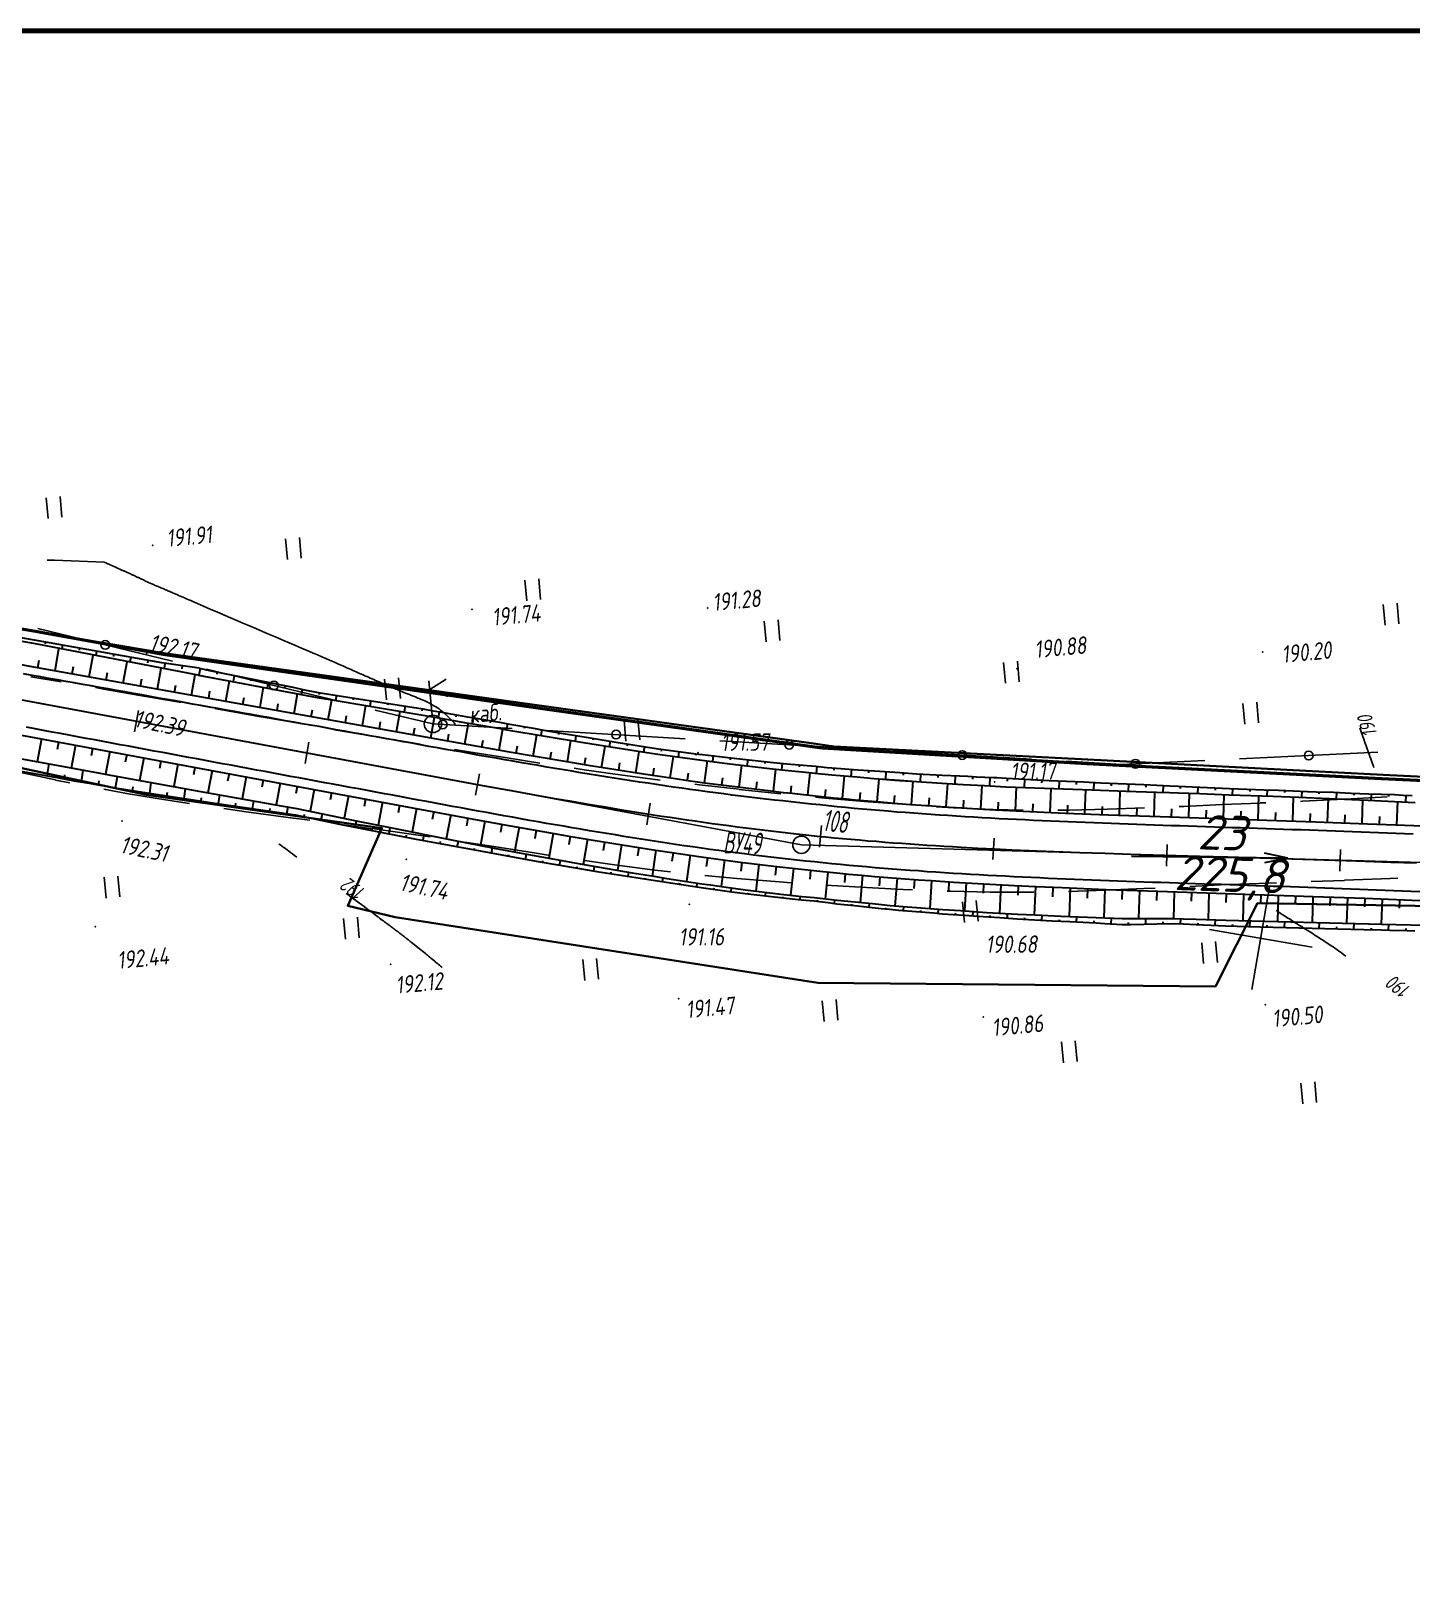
# Paper-space layout 'Лист3' of a CAD drawing. Header units: millimetres. Extents: x -693 to 409, y -3 to 286.
# Drawn here: x -72.3 to 86.9, y 108.6 to 286.4 of the extents above; entities that cross this region are included whole.
import ezdxf

# ---------------------------------------------------------------- set-up
doc = ezdxf.new("R2010")
doc.units = ezdxf.units.MM
doc.linetypes.add('CONTI', pattern=[0])
for name, color, linetype, lineweight in [('10', 1, 'Continuous', 35), ('КОПИЯ_ОСЬ_13_ОТКОСЫ', 7, 'Continuous', 30), ('КОПИЯ_ОСЬ_ГРАНИЦЫ_ПОЛОС', 7, 'Continuous', 30), ('ОСЬ_ВЕРХ_ПОКРЫТИЯ_ГРАНИЦЫ_ПОЛОС', 7, 'Continuous', 30), ('ОСЬ_ВЕРХ_ПОКРЫТИЯ_ОСЬ', 1, 'Continuous', 30), ('Уклоны ПЧ', 5, 'Continuous', 30)]:
    doc.layers.add(name, color=color, linetype=linetype, lineweight=lineweight)
for name, color, linetype in [('_Оформление', 7, 'Continuous'), ('_Ростелеком', 6, 'Continuous'), ('GOR_BDEFAULT', 212, 'CONTI'), ('NAD_MDEFAULT', 7, 'CONTI'), ('PI_OTDEFAULT', 172, 'CONTI'), ('PI_TTDEFAULT', 5, 'CONTI'), ('PLN_O', 7, 'CONTI'), ('SETKR', 2, 'CONTI'), ('SIT_LDEFAULT', 7, 'CONTI'), ('USLZNDEFAULT', 7, 'CONTI'), ('ZAPSKDEFAULT', 7, 'CONTI'), ('КОПИЯ_ОСЬ_ТАНГЕНСЫ', 1, 'Continuous'), ('ОСЬ_ВЕРХ_ПОКРЫТИЯ_ОТКОСЫ', 7, 'Continuous'), ('ОСЬ_ВЕРХ_ПОКРЫТИЯ_ПИКЕТЫ', 1, 'Continuous')]:
    doc.layers.add(name, color=color, linetype=linetype)
doc.styles.add('eskd', font='isocpeur.ttf', dxfattribs={"width": 1.2, "height": 2})
doc.styles.add('SHRFT', font='isocpeui.ttf')
doc.styles.get("Standard").update_dxf_attribs({"font": 'isocpeui.ttf'})
doc.styles.add('ГОСТ', font='isocpeur.ttf', dxfattribs={"height": 4})
doc.linetypes.add('Связь', pattern='A,12.5,[130,ltypeshp.shx,S=1,R=-30,X=0,Y=0.9],1,[130,ltypeshp.shx,S=1,R=-30,X=0,Y=0.9],1,[130,ltypeshp.shx,S=1,R=-30,X=0,Y=0.9],4.5', length=19)

# ---------------------------------------------------------------- blocks, each defined once
blk = doc.blocks.new('BL_333')
at = {"color": 0}
for p, q in [((0, -6), (0, 6)), ((-6, 0), (6, 0))]:
    blk.add_line(p, q, dxfattribs=at)
blk = doc.blocks.new('BL_2011')
at = {"color": 0}
for p, q in [((0, 0), (0, 2.4)), ((1.6, 0), (1.6, 2.4))]:
    blk.add_line(p, q, dxfattribs=at)
blk = doc.blocks.new('BL_4017')
at = {"color": 0}
for p, q in [((0, 1), (0, 5)), ((2, 5), (0, 4)), ((0, 4), (2, 3))]:
    blk.add_line(p, q, dxfattribs=at)
blk.add_circle((0, 0), 1, dxfattribs=at)
blk = doc.blocks.new('Стрелка')
at = {"layer": 'Уклоны ПЧ', "ltscale": 2}
for points in [[(-0.02, -0.05), (-0.02, 17.97)], [(-0.02, -0.05), (-0.58, 2.62)], [(-0.02, -0.05), (0.53, 2.62)]]:
    blk.add_lwpolyline(points, dxfattribs=at)

psp = doc.layouts.new('Лист3')

# ---------------------------------------------------------------- linework, layer by layer
at = {"layer": '10'}
for points in [[(126.86, 198.54), (83.64, 200.68), (49.59, 202.42), (49.59, 202.42), (20.33, 203.93), (17.68, 204.3), (-12.53, 208.51), (-12.53, 208.51), (-42.26, 212.64), (-56.93, 214.68), (-71.69, 217.2), (-101.06, 222.19), (-130.44, 227.19), (-160.16, 232.22), (-174.74, 234.68)], [(149.14, 180.8), (125.99, 184.91), (69.15, 185.87), (64.3, 176.26), (18.47, 176.69), (-30.26, 184.27), (-35.74, 185.58), (-31.8, 194.53), (-58.93, 198.35), (-119.35, 211.27), (-201.84, 226.09), (-280.84, 216.56), (-283.78, 216.75), (-328.89, 210.76), (-490.21, 167.63), (-494.9, 166.01), (-633.15, 118.2), (-643.51, 112.42)], [(-201.84, 226.09), (-119.35, 211.27), (-58.93, 198.35), (-31.8, 194.53), (-35.74, 185.58), (-30.26, 184.27), (18.47, 176.69), (64.3, 176.26), (69.15, 185.87), (125.99, 184.91), (149.14, 180.8), (153.33, 179.61), (212.38, 159.1), (249.88, 143.09), (249.88, 143.09), (249.88, 143.09), (249.88, 143.09), (292.36, 122.16), (291.97, 119.34), (310.11, 111.49), (377.34, 207.88)]]:
    psp.add_lwpolyline(points, dxfattribs=at)
at = {"layer": '_Оформление', "lineweight": 70, "ltscale": 200}
psp.add_lwpolyline([(409.41, 286.44), (-693.39, 286.44), (-693.39, 0.56), (409.41, 0.56)], close=True, dxfattribs=at)
at = {"layer": '_Ростелеком', "color": 5, "linetype": 'Связь', "const_width": 0.35}
psp.add_lwpolyline([(222.69, 172.98), (199.12, 183.47), (180.84, 190.36), (153.61, 195.01), (126.84, 198.2), (83.54, 200.22), (49.54, 201.95), (18.85, 203.77), (-12.54, 208.19), (-56.99, 214.55), (-71.69, 217.2), (-101.06, 222.19), (-130.44, 227.19), (-160.16, 232.22), (-174.73, 234.76)], dxfattribs=at)
at = {"layer": 'GOR_BDEFAULT', "color": 212, "flags": 128}
for points, elevation in [([(-69.54, 225.41), (-69.96, 225.42), (-70.39, 225.42)], 192), ([(-23.31, 206.47), (-23.39, 206.56), (-23.48, 206.66), (-23.59, 206.77), (-23.69, 206.89), (-23.81, 207.01), (-23.94, 207.14), (-24.07, 207.28), (-24.22, 207.42), (-24.36, 207.56), (-24.52, 207.7), (-24.68, 207.84), (-24.85, 207.98), (-25.03, 208.12), (-25.21, 208.26), (-25.4, 208.39), (-25.59, 208.51), (-25.79, 208.63), (-26, 208.75), (-26.2, 208.86), (-26.4, 208.97), (-26.62, 209.07), (-26.84, 209.18), (-27.05, 209.26), (-27.28, 209.36), (-27.5, 209.46), (-27.72, 209.55), (-27.94, 209.64), (-28.17, 209.73), (-28.39, 209.82), (-28.62, 209.91), (-28.85, 210), (-29.06, 210.09), (-29.28, 210.17), (-29.51, 210.26), (-29.73, 210.36), (-29.94, 210.45), (-30.16, 210.54), (-30.38, 210.63), (-30.6, 210.73), (-30.82, 210.81), (-31.03, 210.91), (-31.25, 211), (-31.47, 211.09), (-31.68, 211.18), (-31.89, 211.27), (-32.1, 211.37), (-32.31, 211.46), (-32.52, 211.55), (-32.73, 211.64), (-32.93, 211.73), (-33.14, 211.82), (-33.35, 211.91), (-33.55, 212), (-33.75, 212.09), (-33.96, 212.18), (-34.16, 212.27), (-34.36, 212.36), (-34.55, 212.44), (-34.75, 212.54), (-34.95, 212.62), (-35.15, 212.7), (-35.34, 212.8), (-35.55, 212.89), (-35.76, 212.98), (-35.99, 213.08), (-36.23, 213.19), (-36.5, 213.3), (-36.79, 213.43), (-37.1, 213.57), (-37.45, 213.72), (-37.84, 213.89), (-38.25, 214.07), (-38.71, 214.27), (-39.22, 214.49), (-39.78, 214.73), (-40.4, 214.99), (-41.05, 215.27), (-41.75, 215.56), (-42.47, 215.88), (-43.22, 216.2), (-43.99, 216.53), (-44.76, 216.85), (-45.55, 217.19), (-46.32, 217.52), (-47.08, 217.85), (-47.83, 218.16), (-48.54, 218.47), (-49.24, 218.76), (-49.88, 219.04), (-50.47, 219.3), (-51.02, 219.53), (-51.51, 219.74), (-51.96, 219.93), (-52.36, 220.11), (-52.72, 220.26), (-53.05, 220.4), (-53.33, 220.53), (-53.6, 220.64), (-53.84, 220.75), (-54.04, 220.83), (-54.23, 220.92), (-54.41, 221), (-54.57, 221.07), (-54.72, 221.13), (-54.87, 221.2), (-55.01, 221.27), (-55.16, 221.32), (-55.3, 221.38), (-55.44, 221.45), (-55.57, 221.5), (-55.7, 221.57), (-55.85, 221.62), (-55.97, 221.68), (-56.1, 221.74), (-56.23, 221.79), (-56.36, 221.84), (-56.48, 221.89), (-56.6, 221.94), (-56.72, 221.99), (-56.84, 222.05), (-56.95, 222.1), (-57.07, 222.15), (-57.18, 222.2), (-57.29, 222.24), (-57.41, 222.29), (-57.51, 222.32), (-57.61, 222.37), (-57.72, 222.42), (-57.82, 222.46), (-57.93, 222.51), (-58.03, 222.54), (-58.12, 222.59), (-58.23, 222.63), (-58.32, 222.68), (-58.42, 222.71), (-58.51, 222.76), (-58.61, 222.8), (-58.69, 222.84), (-58.79, 222.88), (-58.87, 222.92), (-58.96, 222.97), (-59.05, 223), (-59.13, 223.05), (-59.22, 223.09), (-59.3, 223.13), (-59.38, 223.17), (-59.46, 223.21), (-59.54, 223.25), (-59.62, 223.28), (-59.7, 223.32), (-59.78, 223.36), (-59.85, 223.4), (-59.93, 223.43), (-60, 223.47), (-60.08, 223.51), (-60.15, 223.54), (-60.23, 223.57), (-60.3, 223.61), (-60.37, 223.64), (-60.45, 223.67), (-60.51, 223.7), (-60.59, 223.73), (-60.65, 223.77), (-60.72, 223.8), (-60.78, 223.83), (-60.86, 223.86), (-60.93, 223.88), (-60.99, 223.92), (-61.05, 223.95), (-61.11, 223.98), (-61.18, 224.01), (-61.25, 224.03), (-61.3, 224.06), (-61.37, 224.09), (-61.42, 224.11), (-61.48, 224.14), (-61.55, 224.17), (-61.6, 224.19), (-61.66, 224.22), (-61.72, 224.24), (-62.52, 224.6), (-63.22, 224.9), (-63.83, 225.18), (-69.54, 225.41)], 192), ([(80.97, 206.1), (81.12, 205.63), (81.27, 205.2), (81.41, 204.78), (81.55, 204.39), (81.68, 204.01), (81.8, 203.67), (81.92, 203.34), (82.02, 203.04), (82.12, 202.77), (82.22, 202.51), (82.31, 202.27), (82.39, 202.05), (82.47, 201.86), (82.54, 201.68), (82.59, 201.52)], 190), ([(-41.59, 191.17), (-41.86, 191.38), (-42.11, 191.56), (-42.34, 191.73), (-42.54, 191.88), (-42.72, 192.02), (-42.88, 192.14), (-43.03, 192.24), (-43.16, 192.34), (-43.26, 192.42), (-43.36, 192.48), (-43.44, 192.55), (-43.52, 192.6), (-43.58, 192.65), (-43.63, 192.69), (-43.68, 192.72)], 192), ([(-24.83, 178.44), (-24.93, 178.53), (-25.04, 178.62), (-25.16, 178.72), (-25.29, 178.82), (-25.42, 178.94), (-25.56, 179.05), (-25.7, 179.17), (-25.85, 179.29), (-26, 179.41), (-26.14, 179.53), (-26.28, 179.64), (-26.41, 179.76), (-26.55, 179.87), (-26.66, 179.97), (-26.78, 180.06), (-27.66, 180.77), (-28.28, 181.27), (-28.32, 181.3), (-28.37, 181.34), (-28.42, 181.38), (-28.47, 181.42), (-28.53, 181.46), (-28.57, 181.5), (-28.62, 181.54), (-28.69, 181.59), (-28.74, 181.63), (-28.79, 181.68), (-28.86, 181.72), (-28.92, 181.77), (-28.98, 181.82), (-29.05, 181.86), (-29.11, 181.92), (-29.17, 181.97), (-29.24, 182.02), (-29.3, 182.07), (-29.37, 182.13), (-29.46, 182.19), (-29.53, 182.25), (-29.61, 182.31), (-29.68, 182.37), (-29.76, 182.43), (-29.85, 182.49), (-29.93, 182.55), (-30.02, 182.63), (-30.12, 182.7), (-30.21, 182.77), (-30.31, 182.84), (-30.41, 182.92), (-30.5, 183), (-30.61, 183.08), (-30.73, 183.16), (-30.84, 183.24), (-30.95, 183.33), (-31.08, 183.42), (-31.21, 183.51), (-31.34, 183.61), (-31.48, 183.71), (-31.62, 183.82), (-31.77, 183.93), (-31.92, 184.04), (-32.08, 184.16), (-32.24, 184.28), (-32.41, 184.41), (-32.59, 184.54), (-32.78, 184.68), (-32.97, 184.82), (-33.18, 184.97), (-33.4, 185.13), (-33.62, 185.3), (-33.85, 185.47), (-34.11, 185.66), (-34.38, 185.86), (-34.65, 186.07), (-34.94, 186.28), (-35.26, 186.5), (-35.58, 186.75), (-35.92, 187)], 192), ([(79.35, 179.76), (79.06, 179.97), (78.79, 180.17), (78.53, 180.35), (78.3, 180.53), (78.08, 180.67), (77.87, 180.82), (77.67, 180.96), (77.49, 181.08), (77.31, 181.2), (77.14, 181.31), (76.97, 181.42), (76.81, 181.53), (76.65, 181.63), (76.49, 181.74), (76.32, 181.84), (76.15, 181.95), (75.98, 182.05), (75.8, 182.16), (75.63, 182.28), (75.45, 182.4), (75.26, 182.51), (75.08, 182.63), (74.89, 182.75), (74.7, 182.87), (74.51, 182.98), (74.32, 183.11), (74.14, 183.22), (73.94, 183.34), (73.75, 183.47), (73.57, 183.58), (73.39, 183.7), (73.19, 183.82), (73.01, 183.94), (72.84, 184.05), (72.66, 184.16), (72.49, 184.27), (72.33, 184.37), (72.17, 184.47), (72.02, 184.57), (71.88, 184.66), (71.74, 184.75), (71.61, 184.83), (71.5, 184.9), (71.39, 184.97), (71.3, 185.04)], 190)]:
    psp.add_lwpolyline(points, dxfattribs=dict(at, elevation=elevation))
at = {"layer": 'PI_TTDEFAULT', "color": 5}
for p in [(-58.22, 227.12, 191.91), (-21.41, 219.76, 191.74), (5.75, 219.91, 191.28), (-58.92, 214.67, 192.17), (69.75, 214.83, 190.2), (41.44, 212.91, 190.88), (4.66, 203.22, 191.57), (4.66, 203.2, 191.57), (38.85, 199.84, 191.17), (-61.77, 195.36, 192.31), (-28.96, 190.92, 191.74), (3.67, 185.73, 191.16), (-64.83, 183.17, 192.44), (38.41, 184.28, 190.68), (-30.8, 178.82, 192.12), (2.44, 174.86, 191.47), (37.53, 172.73, 190.86), (70.05, 174.17, 190.5)]:
    psp.add_point(p, dxfattribs=at)
at = {"layer": 'PLN_O'}
for p, q in [((-55.92, 213.77), (-71.47, 217.52)), ((-36.47, 209.09), (-52.02, 212.84)), ((-25.91, 206.54), (-32.58, 208.14)), ((-16.79, 206), (-25.91, 206.53)), ((3.18, 204.83), (-12.79, 205.77)), ((23.14, 203.66), (7.17, 204.6)), ((43.11, 202.48), (27.14, 203.42)), ((83.05, 203.26), (67.07, 202.51)), ((53.5, 201.87), (47.1, 202.25)), ((63.07, 202.32), (53.5, 201.87))]:
    psp.add_line(p, q, dxfattribs=at)
for centre in [(-63.69, 215.64), (-44.24, 210.96), (-24.77, 206.47), (-4.8, 205.3), (15.16, 204.13), (35.12, 202.95), (75.06, 202.89), (55.08, 201.95)]:
    psp.add_circle(centre, 0.5, dxfattribs=at)
at = {"layer": 'SIT_LDEFAULT', "color": 7}
for p, q in [((-68.78, 211.37), (-72.26, 211.96)), ((-63.84, 210.55), (-64.83, 210.72)), ((-59.7, 209.83), (-63.84, 210.55)), ((-55.38, 209.07), (-59.7, 209.83)), ((-54.98, 209), (-55.38, 209.07)), ((-50.68, 208.24), (-51.04, 208.3)), ((-45.74, 207.36), (-50.68, 208.24)), ((-41.19, 206.57), (-45.73, 207.37)), ((-35.66, 205.6), (-37.26, 205.87)), ((-30.78, 204.77), (-35.66, 205.6)), ((-27.39, 204.22), (-30.78, 204.77)), ((-21.77, 203.31), (-23.44, 203.58)), ((-17.34, 202.61), (-21.77, 203.31)), ((-73.62, 200.96), (-69.41, 200.08)), ((-13.57, 202.02), (-17.34, 202.61)), ((-8.49, 201.25), (-9.61, 201.42)), ((-4.07, 200.62), (-8.49, 201.25)), ((-69.41, 200.07), (-67.77, 199.74)), ((0.3, 200.05), (-4.07, 200.62)), ((4.81, 199.51), (4.27, 199.58)), ((9.41, 199), (4.81, 199.5)), ((-63.84, 199), (-61.03, 198.49)), ((-61.03, 198.48), (-56.74, 197.77)), ((-56.74, 197.77), (-53.97, 197.35)), ((14.21, 198.49), (9.41, 198.99)), ((19.27, 197.99), (18.2, 198.09)), ((24.3, 197.55), (19.27, 197.99)), ((28.15, 197.27), (24.31, 197.56)), ((69.46, 197.41), (65.07, 197.23)), ((70.12, 197.45), (69.46, 197.42)), ((74.35, 197.62), (74.11, 197.61)), ((79.96, 197.91), (74.35, 197.62)), ((84.1, 198.12), (79.96, 197.9)), ((-50.01, 196.77), (-47.46, 196.41)), ((-47.46, 196.41), (-42.62, 195.76)), ((-42.62, 195.76), (-40.11, 195.43)), ((34.11, 196.86), (32.15, 196.98)), ((38.67, 196.66), (34.11, 196.86)), ((42.14, 196.6), (38.67, 196.66)), ((47.46, 196.59), (46.14, 196.59)), ((51.86, 196.69), (47.46, 196.59)), ((56.14, 196.85), (51.86, 196.7)), ((60.66, 197.03), (60.13, 197.01)), ((65.07, 197.23), (60.66, 197.03)), ((-36.14, 194.89), (-32.9, 194.45)), ((-32.9, 194.46), (-28.17, 193.8)), ((-28.17, 193.79), (-26.23, 193.51)), ((-22.28, 192.92), (-18.88, 192.4)), ((-18.88, 192.4), (-14.25, 191.67)), ((-14.25, 191.66), (-12.4, 191.38)), ((-8.45, 190.79), (-4.97, 190.29)), ((-4.97, 190.29), (-0.32, 189.68)), ((-0.32, 189.68), (1.47, 189.48)), ((5.45, 189.05), (9.12, 188.71)), ((9.12, 188.72), (14.04, 188.32)), ((75.35, 188.36), (79.18, 188.5)), ((79.19, 188.51), (84.46, 188.72)), ((84.46, 188.72), (85.35, 188.76)), ((14.04, 188.32), (15.41, 188.22)), ((19.4, 187.94), (24.06, 187.66)), ((24.06, 187.66), (29, 187.41)), ((29.01, 187.43), (29.39, 187.41)), ((33.39, 187.26), (33.79, 187.24)), ((33.79, 187.24), (38.35, 187.14)), ((38.35, 187.14), (42.78, 187.13)), ((42.78, 187.13), (43.38, 187.14)), ((47.38, 187.22), (51.62, 187.37)), ((51.62, 187.36), (56.05, 187.56)), ((56.05, 187.55), (57.37, 187.61)), ((61.37, 187.81), (64.91, 187.97)), ((64.91, 187.97), (69.33, 188.15)), ((69.33, 188.14), (71.36, 188.21))]:
    psp.add_line(p, q, dxfattribs=at)
at = {"layer": 'КОПИЯ_ОСЬ_13_ОТКОСЫ'}
for p, q in [((-70.6, 215.98), (-70.63, 215.78)), ((-68.63, 215.63), (-68.71, 215.2)), ((-66.66, 215.28), (-66.7, 215.05)), ((-64.69, 214.92), (-64.78, 214.44)), ((-62.72, 214.57), (-62.77, 214.31)), ((-60.75, 214.21), (-60.85, 213.68)), ((-58.78, 213.86), (-58.84, 213.58)), ((-56.81, 213.52), (-56.9, 212.92)), ((-54.83, 213.23), (-54.88, 212.89))]:
    psp.add_line(p, q, dxfattribs=at)
for points in [[(-52.86, 212.95), (-57.15, 213.57), (-71.86, 216.21), (-101.23, 221.21), (-130.6, 226.2), (-160.33, 231.23), (-174.87, 233.77), (-188.98, 235.2), (-209.51, 237.4), (-216.58, 238)], [(-52.98, 212.17), (-52.98, 212.17), (-71.93, 215.82), (-101.29, 220.81), (-130.67, 225.8), (-160.4, 230.84), (-174.92, 233.37), (-189.02, 234.81), (-209.55, 237), (-216.58, 237.4)], [(-128.49, 223.61), (-71.95, 213.12), (-20.77, 203.97), (-17.33, 203.37), (-13.9, 202.77), (-10.95, 202.27), (-8.01, 201.78), (-5.07, 201.31), (-1.64, 200.78), (1.79, 200.27), (3.75, 199.99), (5.71, 199.72), (8.89, 199.31), (12.08, 198.92), (13.06, 198.81), (14.52, 198.64), (15.5, 198.54), (16.48, 198.44), (19.23, 198.14), (20.3, 198.03), (21.78, 197.89), (22.76, 197.8), (24.23, 197.66), (25.71, 197.54), (27.68, 197.38), (29.15, 197.26), (31.62, 197.08), (33.6, 196.95), (35.08, 196.86), (37.55, 196.71), (38.94, 196.64), (42.96, 196.44), (46.98, 196.26), (51.95, 196.06), (57.93, 195.85), (75.83, 195.25), (81.84, 195.03), (88.25, 194.77)], [(-69.48, 212.68), (-69.03, 215.19)], [(-120.11, 213.93), (-22.28, 195.76), (-17.84, 194.95), (-13.89, 194.24), (-10.42, 193.64), (-7.44, 193.14), (-0.98, 192.09), (5.01, 191.21), (9.52, 190.6), (14.04, 190.06), (15.55, 189.89), (18.37, 189.59), (19.48, 189.47), (20.99, 189.33), (22, 189.23), (23.51, 189.09), (25.02, 188.96), (26.53, 188.84), (28.05, 188.72), (30.06, 188.57), (31.57, 188.47), (34.09, 188.3), (37.61, 188.1), (41.13, 187.91), (43.64, 187.79), (46.65, 187.66), (51.67, 187.46), (57.68, 187.25), (75.57, 186.65), (81.55, 186.43), (87.92, 186.18)], [(-71.45, 213.03), (-71.3, 213.88)], [(-65.54, 211.97), (-65.1, 214.45)], [(-61.61, 211.27), (-61.17, 213.7)], [(-67.51, 212.32), (-67.36, 213.16)], [(-63.57, 211.62), (-63.43, 212.45)], [(-59.64, 210.92), (-59.49, 211.73)], [(-57.67, 210.57), (-57.24, 212.96)], [(-53.73, 209.86), (-53.31, 212.23)], [(-52.98, 212.17), (-49.07, 211.44), (-39.25, 209.59), (-37.08, 209.23), (-31.16, 208.24), (-25.24, 207.22), (-22.29, 206.71), (-21.31, 206.54), (-18.36, 206.04), (-17.38, 205.87), (-12.97, 205.12), (-8.57, 204.39), (-4.67, 203.76), (-1.74, 203.31), (0.02, 203.04), (3.14, 202.61), (5.09, 202.35), (8.01, 201.98), (12.88, 201.41), (14.33, 201.25), (17.44, 200.93), (18.12, 200.86), (20.07, 200.68), (22.01, 200.5), (22.99, 200.42), (24.94, 200.26), (27.87, 200.03), (29.83, 199.9), (32.78, 199.71), (35.23, 199.56), (37.69, 199.43), (40.16, 199.3), (44.61, 199.12), (50.06, 198.92), (54.03, 198.78), (57.52, 198.67), (59.01, 198.62), (60.01, 198.59), (62.51, 198.51), (65.91, 198.37), (70.91, 198.22), (71.91, 198.18), (73.91, 198.1), (80.93, 197.8), (81.93, 197.75), (84.94, 197.61), (87.35, 197.49)], [(-52.96, 212.16), (-49.07, 211.44), (-39.25, 209.59), (-37.08, 209.23), (-31.16, 208.24), (-25.24, 207.22), (-22.29, 206.71), (-21.31, 206.54), (-18.36, 206.04), (-17.38, 205.87), (-12.97, 205.12), (-8.57, 204.39), (-4.67, 203.76), (-1.74, 203.31), (0.02, 203.04), (3.14, 202.61), (5.09, 202.35), (8.01, 201.98), (12.88, 201.41), (14.33, 201.25), (17.44, 200.93), (18.12, 200.86), (20.07, 200.68), (22.01, 200.5), (22.99, 200.42), (24.94, 200.26), (27.87, 200.04), (29.83, 199.9), (32.78, 199.71), (35.23, 199.56), (37.69, 199.43), (40.16, 199.3), (44.61, 199.12), (50.06, 198.92), (54.03, 198.78), (57.52, 198.67), (59.01, 198.62), (60.01, 198.59), (62.51, 198.51), (65.91, 198.37), (70.91, 198.22), (71.91, 198.18), (73.91, 198.1), (80.92, 197.8), (81.93, 197.75), (84.94, 197.61), (87.35, 197.49)], [(-52.73, 212.93), (-52.89, 212.15)], [(-52.86, 212.95), (-52.67, 212.91), (-51.69, 212.71), (-41.88, 210.73), (-40.9, 210.52), (-39.14, 210.17), (-36.96, 209.83), (-34.99, 209.51), (-32.02, 209.05), (-31.04, 208.89), (-30.05, 208.73), (-27.08, 208.26), (-26.1, 208.1), (-25.11, 207.93), (-22.16, 207.41), (-21.18, 207.23), (-18.24, 206.72), (-17.26, 206.54), (-14.32, 206.04), (-13.35, 205.87), (-10.9, 205.45), (-8.46, 205.04), (-4.56, 204.4), (-0.67, 203.78), (0.11, 203.66), (3.23, 203.25), (4.69, 203.06), (5.18, 203), (7.13, 202.77), (8.1, 202.66), (12.96, 202.14), (14.91, 201.95), (18.2, 201.65), (19.56, 201.53), (21.12, 201.41), (22.09, 201.33), (23.06, 201.25), (25.01, 201.11), (27.94, 200.92), (29.9, 200.8), (32.83, 200.64), (34.8, 200.54), (35.78, 200.5), (36.76, 200.45), (37.74, 200.4), (38.73, 200.36), (39.12, 200.34), (40.21, 200.28), (45.14, 200.02), (46.13, 199.98), (49.1, 199.84), (51.08, 199.75), (54.06, 199.62), (55.05, 199.58), (56.05, 199.54), (59.04, 199.4), (60.03, 199.36), (62.53, 199.25), (64.23, 199.16), (65.93, 199.08), (68.93, 198.98), (69.93, 198.94), (71.6, 198.9), (73.26, 198.83), (74.93, 198.75), (75.93, 198.71), (77.94, 198.65), (79.95, 198.56), (80.95, 198.52), (81.95, 198.48), (84.97, 198.38), (85.97, 198.34), (86.98, 198.3)], [(-50.77, 212.53), (-50.82, 212.27)], [(-48.81, 212.13), (-48.96, 211.42)], [(-46.85, 211.73), (-46.9, 211.5)], [(-55.7, 210.21), (-55.56, 211.01)], [(-51.76, 209.51), (-51.62, 210.3)], [(-49.79, 209.16), (-49.37, 211.5)], [(-45.85, 208.45), (-45.44, 210.76)], [(-44.89, 211.34), (-45.02, 210.68)], [(-42.93, 210.94), (-42.98, 210.72)], [(-41.92, 207.75), (-41.51, 210.02)], [(-40.97, 210.54), (-41.1, 209.94)], [(-39.01, 210.15), (-39.04, 209.94)], [(-37.03, 209.84), (-37.13, 209.24)], [(-47.82, 208.81), (-47.68, 209.59)], [(-43.89, 208.1), (-43.75, 208.87)], [(-39.95, 207.4), (-39.81, 208.15)], [(-37.98, 207.05), (-37.57, 209.31)], [(-35.06, 209.53), (-35.09, 209.32)], [(-34.04, 206.34), (-33.63, 208.65)], [(-33.08, 209.22), (-33.18, 208.58)], [(-31.11, 208.9), (-31.14, 208.69)], [(-29.13, 208.58), (-29.24, 207.91)], [(-27.16, 208.27), (-27.19, 208.05)], [(-36.01, 206.69), (-35.88, 207.45)], [(-32.07, 205.99), (-31.94, 206.76)], [(-30.1, 205.64), (-29.68, 207.99)], [(-26.17, 204.94), (-25.74, 207.31)], [(-25.19, 207.94), (-25.31, 207.23)], [(-23.22, 207.6), (-23.26, 207.36)], [(-22.23, 204.23), (-21.8, 206.63)], [(-21.25, 207.24), (-21.37, 206.55)], [(-19.28, 206.9), (-19.32, 206.67)], [(-17.31, 206.55), (-17.43, 205.88)], [(-71.05, 204.82), (-71.54, 202.17)], [(-28.14, 205.29), (-28, 206.07)], [(-24.2, 204.58), (-24.06, 205.37)], [(-20.26, 203.88), (-20.12, 204.68)], [(-18.29, 203.53), (-17.86, 205.95)], [(-15.34, 206.21), (-15.38, 205.99)], [(-14.35, 202.85), (-13.93, 205.28)], [(-13.37, 205.87), (-13.48, 205.21)], [(-11.39, 205.53), (-11.43, 205.31)], [(-10.41, 202.18), (-10, 204.63)], [(-9.42, 205.2), (-9.53, 204.55)], [(-7.45, 204.87), (-7.48, 204.66)], [(-5.48, 204.55), (-5.58, 203.91)], [(-83.74, 204.41), (-67.02, 201.34), (-64.07, 200.81), (-63.08, 200.62), (-52.26, 198.68), (-43.4, 197.11), (-41.62, 196.8), (-34.57, 195.34), (-30.65, 194.55), (-23.77, 193.19), (-18.84, 192.23), (-14.89, 191.48), (-11.91, 190.93), (-8.93, 190.4), (-6.94, 190.05), (-4.94, 189.71), (-2.94, 189.38), (-0.44, 188.97), (1.07, 188.73), (2.58, 188.5), (5.09, 188.11), (6.1, 187.97), (7.61, 187.76), (10.14, 187.41), (14.2, 186.92), (15.22, 186.8), (16.64, 186.65), (18.07, 186.51), (19.69, 186.33), (20.71, 186.21), (24.77, 185.82), (25.79, 185.71), (26.8, 185.62), (28.32, 185.5), (30.35, 185.34), (31.87, 185.22), (32.89, 185.14), (34.91, 185.01), (35.93, 184.94), (36.94, 184.87), (37.95, 184.81), (41.49, 184.62), (43.5, 184.52), (46.53, 184.38), (50.56, 184.22), (53.57, 184.12), (54.58, 184.1), (59.59, 184.1), (60.59, 184.07), (62.09, 184.03), (65.49, 183.91), (83.44, 183.46), (86.82, 183.36), (93.27, 183.13)], [(-83.74, 204.41), (-67.02, 201.34), (-64.07, 200.81), (-63.08, 200.62), (-52.26, 198.68), (-43.4, 197.11), (-41.62, 196.8), (-34.57, 195.34), (-30.65, 194.55), (-23.77, 193.19), (-18.84, 192.23), (-14.89, 191.48), (-11.91, 190.93), (-8.93, 190.4), (-6.94, 190.05), (-4.94, 189.71), (-2.94, 189.38), (-0.44, 188.97), (1.07, 188.73), (2.58, 188.5), (5.09, 188.11), (6.1, 187.97), (7.61, 187.76), (10.14, 187.41), (14.2, 186.92), (15.22, 186.8), (16.64, 186.65), (18.07, 186.51), (19.69, 186.33), (20.71, 186.21), (24.77, 185.82), (25.79, 185.71), (26.8, 185.62), (28.32, 185.5), (30.35, 185.34), (31.87, 185.22), (32.89, 185.14), (34.91, 185.01), (35.93, 184.94), (36.94, 184.87), (37.95, 184.81), (41.49, 184.62), (43.5, 184.52), (46.53, 184.38), (50.56, 184.22), (53.57, 184.12), (54.58, 184.11), (59.59, 184.1), (60.59, 184.07), (62.09, 184.03), (65.49, 183.91), (83.44, 183.46), (86.82, 183.36), (93.27, 183.13)], [(-69.08, 204.45), (-69.25, 203.57)], [(-67.12, 204.09), (-67.61, 201.45)], [(-65.15, 203.72), (-65.31, 202.84)], [(-63.18, 203.36), (-63.67, 200.73)], [(-61.22, 202.99), (-61.38, 202.12)], [(-16.32, 203.19), (-16.18, 204)], [(-12.38, 202.51), (-12.24, 203.33)], [(-6.46, 201.53), (-6.06, 203.99)], [(-3.5, 204.23), (-3.53, 204.02)], [(-2.51, 200.91), (-2.13, 203.37)], [(-1.53, 203.92), (-1.62, 203.29)], [(0.45, 203.62), (0.42, 203.41)], [(1.45, 200.32), (1.81, 202.79)], [(2.43, 203.35), (2.35, 202.72)], [(4.42, 203.1), (4.39, 202.88)], [(6.4, 202.86), (6.33, 202.19)], [(-81.26, 202.45), (-69.24, 200.34), (-68.26, 200.16), (-67.27, 199.99), (-65.3, 199.66), (-64.31, 199.49), (-63.33, 199.31), (-62.34, 199.14), (-61.55, 199), (-60.37, 198.81), (-51.07, 197.41), (-41.76, 196.04), (-36.67, 194.99), (-33.73, 194.4), (-29.8, 193.63), (-28.82, 193.44), (-27.84, 193.25), (-21.92, 192.16), (-17.96, 191.43), (-14, 190.72), (-11.51, 190.29), (-9.02, 189.86), (-7.02, 189.53), (-5.02, 189.21), (0, 188.43), (4.02, 187.83), (5.03, 187.68), (8.57, 187.19), (10.09, 186.98), (11.1, 186.87), (13.14, 186.63), (14.15, 186.52), (15.17, 186.4), (16.6, 186.26), (18.03, 186.13), (18.64, 186.05), (19.65, 185.93), (20.67, 185.8), (22.7, 185.59), (23.72, 185.48), (24.74, 185.38), (25.75, 185.26), (26.77, 185.17), (27.78, 185.08), (29.81, 184.9), (30.83, 184.82), (31.84, 184.74), (32.86, 184.65), (35.9, 184.44), (36.91, 184.36), (39.44, 184.2), (41.46, 184.07), (45.5, 183.85), (47.52, 183.75), (50.54, 183.6), (51.54, 183.54), (53.55, 183.42), (54.55, 183.42), (57.57, 183.48), (59.57, 183.53), (60.58, 183.49), (62.07, 183.43), (65.47, 183.27), (69.47, 183.13), (81.43, 182.84), (83.42, 182.8), (84.41, 182.77), (86.4, 182.73), (87.29, 182.7)], [(-70.4, 200.54), (-70.15, 201.92)], [(-66.45, 199.86), (-66.23, 201.2)], [(-59.25, 202.63), (-59.73, 200.02)], [(-57.28, 202.26), (-57.44, 201.39)], [(-55.32, 201.9), (-55.8, 199.31)], [(-53.35, 201.53), (-53.51, 200.67)], [(-51.38, 201.16), (-51.86, 198.6)], [(-8.43, 201.85), (-8.3, 202.67)], [(-4.48, 201.22), (-4.35, 202.04)], [(-0.53, 200.61), (-0.41, 201.43)], [(5.41, 199.76), (5.75, 202.27)], [(8.39, 202.63), (8.37, 202.41)], [(9.38, 199.25), (9.69, 201.78)], [(10.38, 202.41), (10.3, 201.71)], [(12.37, 202.2), (12.34, 201.97)], [(13.35, 198.77), (13.63, 201.32)], [(14.36, 202), (14.29, 201.25)], [(16.35, 201.82), (16.33, 201.57)], [(18.34, 201.63), (18.27, 200.85)], [(20.33, 201.47), (20.31, 201.21)], [(22.33, 201.31), (22.26, 200.48)], [(24.32, 201.16), (24.3, 200.89)], [(26.32, 201.03), (26.26, 200.16)], [(-68.43, 200.19), (-68.34, 200.65)], [(-64.48, 199.52), (-64.41, 199.97)], [(-62.51, 199.17), (-62.29, 200.48)], [(-60.54, 198.84), (-60.47, 199.28)], [(-58.56, 198.54), (-58.38, 199.78)], [(-49.42, 200.8), (-49.58, 199.95)], [(-47.45, 200.43), (-47.92, 197.91)], [(-45.49, 200.07), (-45.64, 199.23)], [(-43.52, 199.7), (-43.98, 197.21)], [(-41.55, 199.34), (-41.71, 198.51)], [(3.43, 200.04), (3.55, 200.86)], [(7.39, 199.5), (7.5, 200.33)], [(11.36, 199), (11.46, 199.85)], [(15.34, 198.56), (15.43, 199.41)], [(17.33, 198.35), (17.6, 200.91)], [(21.3, 197.94), (21.56, 200.54)], [(25.29, 197.57), (25.52, 200.21)], [(28.31, 200.9), (28.3, 200.61)], [(29.28, 197.25), (29.47, 199.92)], [(30.31, 200.78), (30.26, 199.87)], [(32.31, 200.67), (32.29, 200.36)], [(33.27, 196.98), (33.44, 199.67)], [(34.3, 200.57), (34.26, 199.62)], [(36.3, 200.47), (36.29, 200.16)], [(37.26, 196.73), (37.42, 199.44)], [(38.3, 200.38), (38.26, 199.4)], [(40.3, 200.27), (40.28, 199.95)], [(41.25, 196.52), (41.39, 199.25)], [(42.29, 200.17), (42.24, 199.22)], [(44.29, 200.07), (44.27, 199.75)], [(46.29, 199.97), (46.24, 199.06)], [(48.29, 199.88), (48.27, 199.57)], [(50.28, 199.79), (50.25, 198.91)], [(52.28, 199.7), (52.27, 199.41)], [(54.28, 199.61), (54.25, 198.77)], [(56.28, 199.53), (56.27, 199.25)], [(58.28, 199.44), (58.24, 198.64)], [(60.27, 199.35), (60.26, 199.09)], [(62.27, 199.26), (62.24, 198.52)], [(64.27, 199.15), (64.26, 198.91)], [(-56.59, 198.24), (-56.52, 198.65)], [(-54.61, 197.94), (-54.44, 199.07)], [(-52.63, 197.65), (-52.58, 198.02)], [(-50.65, 197.35), (-50.5, 198.36)], [(-48.67, 197.06), (-48.62, 197.39)], [(-46.7, 196.76), (-46.56, 197.67)], [(-39.59, 198.97), (-40.05, 196.47)], [(-37.62, 198.61), (-37.77, 197.78)], [(-35.65, 198.24), (-36.13, 195.67)], [(-33.69, 197.88), (-33.85, 197.02)], [(-31.72, 197.51), (-32.21, 194.87)], [(19.31, 198.14), (19.4, 198.99)], [(23.3, 197.75), (23.37, 198.62)], [(27.28, 197.41), (27.35, 198.29)], [(31.27, 197.11), (31.33, 198)], [(35.26, 196.85), (35.31, 197.75)], [(39.25, 196.62), (39.3, 197.53)], [(45.25, 196.33), (45.37, 199.09)], [(49.24, 196.17), (49.35, 198.94)], [(53.24, 196.01), (53.34, 198.8)], [(57.24, 195.87), (57.34, 198.67)], [(61.24, 195.74), (61.33, 198.55)], [(65.23, 195.6), (65.33, 198.39)], [(66.27, 199.07), (66.24, 198.36)], [(68.27, 199), (68.26, 198.76)], [(69.23, 195.47), (69.33, 198.27)], [(70.27, 198.94), (70.25, 198.24)], [(72.26, 198.87), (72.26, 198.64)], [(73.23, 195.34), (73.32, 198.13)], [(74.26, 198.79), (74.23, 198.09)], [(76.26, 198.7), (76.25, 198.47)], [(77.23, 195.2), (77.33, 197.96)], [(78.26, 198.63), (78.23, 197.92)], [(80.26, 198.55), (80.25, 198.31)], [(81.22, 195.05), (81.32, 197.78)], [(82.26, 198.47), (82.23, 197.74)], [(84.26, 198.4), (84.25, 198.16)], [(85.22, 194.89), (85.33, 197.59)], [(86.25, 198.33), (86.23, 197.55)], [(-44.72, 196.47), (-44.67, 196.77)], [(-42.74, 196.18), (-42.62, 196.97)], [(-40.77, 195.84), (-40.72, 196.1)], [(-38.81, 195.43), (-38.65, 196.19)], [(-29.75, 197.15), (-29.92, 196.27)], [(-27.79, 196.78), (-28.29, 194.08)], [(-25.82, 196.42), (-25.99, 195.52)], [(-23.86, 196.05), (-24.37, 193.3)], [(-21.89, 195.69), (-22.06, 194.77)], [(43.25, 196.42), (43.29, 197.33)], [(47.25, 196.24), (47.28, 197.16)], [(51.24, 196.09), (51.28, 197.01)], [(55.24, 195.94), (55.27, 196.87)], [(59.24, 195.8), (59.27, 196.74)], [(63.24, 195.67), (63.27, 196.61)], [(67.23, 195.54), (67.26, 196.47)], [(71.23, 195.4), (71.26, 196.33)], [(75.23, 195.27), (75.26, 196.2)], [(79.23, 195.12), (79.26, 196.04)], [(83.22, 194.98), (83.26, 195.88)], [(-36.85, 195.02), (-36.8, 195.28)], [(-34.89, 194.63), (-34.74, 195.38)], [(-32.93, 194.24), (-32.88, 194.49)], [(-30.97, 193.86), (-30.83, 194.59)], [(-27.04, 193.1), (-26.91, 193.81)], [(-19.92, 195.33), (-20.43, 192.54)], [(-17.95, 194.97), (-18.12, 194.04)], [(-15.98, 194.62), (-16.49, 191.78)], [(-14.02, 194.27), (-14.18, 193.32)], [(-12.05, 193.92), (-12.55, 191.05)], [(-29, 193.48), (-28.96, 193.72)], [(-25.07, 192.74), (-25.03, 192.97)], [(-23.11, 192.38), (-22.98, 193.03)], [(-21.14, 192.01), (-21.1, 192.23)], [(-19.17, 191.65), (-19.06, 192.27)], [(-10.07, 193.58), (-10.24, 192.62)], [(-8.1, 193.25), (-8.6, 190.34)], [(-6.13, 192.92), (-6.29, 191.95)], [(-4.16, 192.61), (-4.63, 189.66)], [(-2.18, 192.29), (-2.34, 191.31)], [(-17.2, 191.29), (-17.17, 191.5)], [(-15.24, 190.94), (-15.13, 191.53)], [(-13.27, 190.59), (-13.23, 190.79)], [(-11.3, 190.25), (-11.2, 190.8)], [(-0.2, 191.98), (-0.64, 189)], [(1.77, 191.69), (1.63, 190.7)], [(3.75, 191.39), (3.31, 188.38)], [(5.73, 191.11), (5.6, 190.11)], [(7.71, 190.85), (7.31, 187.8)], [(9.7, 190.58), (9.57, 189.56)], [(11.68, 190.34), (11.31, 187.27)], [(-9.32, 189.92), (-9.29, 190.1)], [(-7.35, 189.59), (-7.27, 190.11)], [(-5.38, 189.27), (-5.35, 189.44)], [(-3.4, 188.96), (-3.33, 189.44)], [(-1.43, 188.65), (-1.4, 188.81)], [(0.55, 188.34), (0.62, 188.8)], [(13.67, 190.1), (13.54, 189.08)], [(15.66, 189.88), (15.33, 186.79)], [(17.64, 189.66), (17.53, 188.64)], [(19.63, 189.46), (19.33, 186.37)], [(21.62, 189.27), (21.53, 188.24)], [(23.62, 189.09), (23.35, 185.96)], [(25.61, 188.92), (25.52, 187.87)], [(27.6, 188.76), (27.35, 185.58)], [(29.6, 188.61), (29.52, 187.55)], [(2.53, 188.05), (2.55, 188.21)], [(4.51, 187.76), (4.57, 188.19)], [(6.49, 187.48), (6.51, 187.62)], [(8.47, 187.2), (8.53, 187.63)], [(10.45, 186.94), (10.47, 187.08)], [(12.44, 186.71), (12.49, 187.13)], [(31.59, 188.47), (31.38, 185.26)], [(33.59, 188.34), (33.52, 187.27)], [(35.58, 188.21), (35.39, 184.98)], [(37.58, 188.1), (37.52, 187.02)], [(39.58, 187.99), (39.41, 184.73)], [(41.58, 187.89), (41.52, 186.81)], [(43.57, 187.8), (43.42, 184.53)], [(45.57, 187.71), (45.52, 186.62)], [(47.57, 187.63), (47.44, 184.35)], [(49.57, 187.55), (49.52, 186.45)], [(51.57, 187.47), (51.44, 184.19)], [(53.56, 187.4), (53.53, 186.3)], [(55.56, 187.33), (55.45, 184.1)], [(57.56, 187.26), (57.52, 186.18)], [(59.56, 187.19), (59.46, 184.1)], [(61.56, 187.12), (61.53, 186.09)], [(63.56, 187.05), (63.46, 183.98)], [(65.56, 186.99), (65.52, 185.96)], [(67.56, 186.92), (67.45, 183.86)], [(69.56, 186.85), (69.52, 185.83)], [(71.55, 186.79), (71.45, 183.76)], [(73.55, 186.72), (73.52, 185.71)], [(14.43, 186.48), (14.44, 186.62)], [(16.42, 186.28), (16.45, 186.67)], [(18.41, 186.08), (18.42, 186.21)], [(20.39, 185.84), (20.44, 186.24)], [(22.38, 185.62), (22.39, 185.76)], [(24.37, 185.41), (24.41, 185.85)], [(26.36, 185.21), (26.37, 185.35)], [(28.35, 185.03), (28.39, 185.49)], [(30.34, 184.86), (30.35, 185.01)], [(32.33, 184.69), (32.38, 185.18)], [(75.55, 186.65), (75.45, 183.66)], [(77.55, 186.58), (77.51, 185.58)], [(79.55, 186.51), (79.44, 183.56)], [(81.55, 186.44), (81.51, 185.45)], [(83.55, 186.36), (83.43, 183.46)], [(85.55, 186.28), (85.51, 185.31)], [(34.33, 184.55), (34.34, 184.71)], [(36.32, 184.4), (36.37, 184.91)], [(38.32, 184.27), (38.33, 184.44)], [(40.32, 184.14), (40.35, 184.68)], [(42.31, 184.02), (42.32, 184.2)], [(44.31, 183.91), (44.34, 184.48)], [(46.31, 183.81), (46.32, 184)], [(48.3, 183.71), (48.33, 184.31)], [(50.3, 183.61), (50.31, 183.82)], [(52.3, 183.49), (52.34, 184.16)], [(54.3, 183.42), (54.3, 183.64)], [(56.3, 183.45), (56.28, 184.1)], [(58.3, 183.5), (58.29, 183.71)], [(60.29, 183.5), (60.31, 184.08)], [(62.29, 183.42), (62.3, 183.61)], [(64.29, 183.33), (64.32, 183.95)], [(66.29, 183.24), (66.3, 183.45)], [(68.29, 183.17), (68.31, 183.84)], [(70.29, 183.11), (70.29, 183.33)], [(72.29, 183.06), (72.3, 183.74)], [(74.29, 183.01), (74.29, 183.24)], [(76.28, 182.96), (76.3, 183.64)], [(78.28, 182.92), (78.29, 183.14)], [(80.28, 182.87), (80.3, 183.54)], [(84.28, 182.78), (84.3, 183.43)], [(82.28, 182.82), (82.29, 183.04)], [(86.28, 182.73), (86.29, 182.95)]]:
    psp.add_lwpolyline(points, dxfattribs=at)
at = {"layer": 'КОПИЯ_ОСЬ_ГРАНИЦЫ_ПОЛОС'}
psp.add_lwpolyline([(87.11, 193.82), (86.11, 193.86), (85.11, 193.9), (84.12, 193.94), (83.12, 193.98), (82.12, 194.02), (81.13, 194.06), (80.13, 194.09), (79.13, 194.13), (78.14, 194.17), (77.14, 194.2), (76.14, 194.24), (75.15, 194.27), (74.15, 194.31), (73.15, 194.34), (72.16, 194.37), (71.16, 194.41), (70.17, 194.44), (69.17, 194.47), (68.18, 194.51), (67.18, 194.54), (66.19, 194.57), (65.19, 194.61), (64.2, 194.64), (63.2, 194.67), (62.2, 194.7), (61.21, 194.74), (60.22, 194.77), (59.22, 194.8), (58.23, 194.84), (57.23, 194.87), (56.24, 194.9), (55.25, 194.94), (54.25, 194.97), (53.26, 195.01), (52.27, 195.05), (51.27, 195.08), (50.28, 195.12), (49.29, 195.16), (48.3, 195.2), (47.31, 195.24), (46.32, 195.28), (45.33, 195.33), (44.34, 195.37), (43.35, 195.42), (42.36, 195.46), (41.37, 195.51), (40.38, 195.56), (39.39, 195.61), (38.4, 195.67), (37.42, 195.72), (36.43, 195.78), (35.44, 195.84), (34.45, 195.9), (33.47, 195.96), (32.48, 196.02), (31.5, 196.09), (30.51, 196.16), (29.53, 196.23), (28.54, 196.31), (27.56, 196.38), (26.58, 196.46), (25.59, 196.54), (24.61, 196.63), (23.63, 196.71), (22.65, 196.8), (21.67, 196.9), (20.69, 196.99), (19.71, 197.09), (18.73, 197.19), (17.75, 197.3), (17.06, 197.37), (16.38, 197.44), (15.4, 197.54), (14.43, 197.65), (13.46, 197.75), (12.49, 197.87), (11.52, 197.98), (10.54, 198.09), (9.57, 198.21), (8.6, 198.33), (7.63, 198.46), (6.66, 198.59), (5.69, 198.72), (4.71, 198.85), (3.74, 198.98), (2.77, 199.12), (1.8, 199.26), (0.83, 199.4), (-0.14, 199.54), (-1.11, 199.69), (-2.08, 199.83), (-3.06, 199.98), (-4.03, 200.13), (-5, 200.29), (-5.97, 200.44), (-6.94, 200.6), (-7.91, 200.76), (-8.88, 200.91), (-9.85, 201.07), (-10.82, 201.24), (-11.8, 201.4), (-12.77, 201.56), (-13.74, 201.73), (-14.71, 201.9), (-15.68, 202.06), (-16.65, 202.23), (-17.62, 202.4), (-18.6, 202.57), (-19.57, 202.74), (-20.54, 202.91), (-21.51, 203.09), (-22.48, 203.26), (-23.46, 203.43), (-24.43, 203.6), (-25.4, 203.78), (-26.38, 203.95), (-27.35, 204.13), (-28.32, 204.3), (-29.3, 204.47), (-30.27, 204.65), (-31.24, 204.82), (-32.22, 205), (-33.19, 205.17), (-34.16, 205.35), (-35.14, 205.52), (-36.11, 205.69), (-37.09, 205.87), (-38.06, 206.04), (-39.03, 206.22), (-40.01, 206.39), (-40.98, 206.56), (-41.95, 206.74), (-42.93, 206.91), (-43.9, 207.09), (-44.87, 207.26), (-45.85, 207.43), (-46.82, 207.61), (-47.79, 207.78), (-48.77, 207.96), (-49.74, 208.13), (-50.72, 208.3), (-51.69, 208.48), (-52.66, 208.65), (-53.64, 208.83), (-54.61, 209), (-55.58, 209.18), (-56.56, 209.35), (-57.53, 209.52), (-58.5, 209.7), (-59.48, 209.87), (-60.45, 210.05), (-61.43, 210.22), (-62.4, 210.39), (-63.37, 210.57), (-64.35, 210.74), (-65.32, 210.92), (-66.29, 211.09), (-67.27, 211.26), (-68.24, 211.44), (-69.21, 211.61), (-70.19, 211.79), (-71.16, 211.96), (-72.13, 212.13), (-73.12, 212.32)], dxfattribs=at)
at = {"layer": 'КОПИЯ_ОСЬ_ТАНГЕНСЫ'}
for p, q in [((-174.41, 228.08), (16.57, 192.61)), ((16.57, 192.61), (119.18, 189.66))]:
    psp.add_line(p, q, dxfattribs=at)
psp.add_circle((16.57, 192.61), 1, dxfattribs=at)
at = {"layer": 'ОСЬ_ВЕРХ_ПОКРЫТИЯ_ГРАНИЦЫ_ПОЛОС'}
for points in [[(-128.49, 223.61), (-71.95, 213.12), (-20.77, 203.97), (-17.33, 203.37), (-13.9, 202.77), (-10.95, 202.27), (-8.01, 201.78), (-5.07, 201.31), (-1.64, 200.78), (1.79, 200.27), (3.75, 199.99), (5.71, 199.72), (8.89, 199.31), (12.08, 198.92), (13.06, 198.81), (14.52, 198.64), (15.5, 198.54), (16.48, 198.44), (19.23, 198.14), (20.3, 198.03), (21.78, 197.89), (22.76, 197.8), (24.23, 197.66), (25.71, 197.54), (27.68, 197.38), (29.15, 197.26), (31.62, 197.08), (33.6, 196.95), (35.08, 196.86), (37.55, 196.71), (38.94, 196.64), (42.96, 196.44), (46.98, 196.26), (51.95, 196.06), (57.93, 195.85), (75.83, 195.25), (81.84, 195.03), (88.25, 194.77)], [(-120.11, 213.93), (-22.28, 195.76), (-17.84, 194.95), (-13.89, 194.24), (-10.42, 193.64), (-7.44, 193.14), (-0.98, 192.09), (5.01, 191.21), (9.52, 190.6), (14.04, 190.06), (15.55, 189.89), (18.37, 189.59), (19.48, 189.47), (20.99, 189.33), (22, 189.23), (23.51, 189.09), (25.02, 188.96), (26.53, 188.84), (28.05, 188.72), (30.06, 188.57), (31.57, 188.47), (34.09, 188.3), (37.61, 188.1), (41.13, 187.91), (43.64, 187.79), (46.65, 187.66), (51.67, 187.46), (57.68, 187.25), (75.57, 186.65), (81.55, 186.43), (87.92, 186.18)], [(87.86, 187.18), (86.86, 187.23), (85.87, 187.27), (84.88, 187.31), (83.89, 187.35), (82.89, 187.38), (81.9, 187.42), (80.91, 187.46), (79.91, 187.5), (78.92, 187.53), (77.93, 187.57), (76.93, 187.6), (75.94, 187.64), (74.95, 187.67), (73.95, 187.71), (72.96, 187.74), (71.96, 187.78), (70.97, 187.81), (69.98, 187.84), (68.98, 187.88), (67.99, 187.91), (66.99, 187.94), (66, 187.98), (65, 188.01), (64.01, 188.04), (63.01, 188.07), (62.02, 188.11), (61.02, 188.14), (60.02, 188.17), (59.03, 188.21), (58.03, 188.24), (57.04, 188.27), (56.04, 188.31), (55.04, 188.34), (54.05, 188.38), (53.05, 188.41), (52.05, 188.45), (51.05, 188.49), (50.06, 188.53), (49.06, 188.56), (48.06, 188.6), (47.06, 188.65), (46.06, 188.69), (45.07, 188.73), (44.07, 188.78), (43.07, 188.82), (42.07, 188.87), (41.07, 188.92), (40.07, 188.97), (39.07, 189.02), (38.07, 189.07), (37.07, 189.13), (36.07, 189.19), (35.07, 189.25), (34.07, 189.31), (33.07, 189.37), (32.07, 189.44), (31.07, 189.5), (30.07, 189.58), (29.07, 189.65), (28.07, 189.72), (27.07, 189.8), (26.07, 189.88), (25.07, 189.96), (24.07, 190.05), (23.07, 190.14), (22.07, 190.23), (21.07, 190.32), (20.07, 190.42), (19.07, 190.52), (18.07, 190.62), (17.07, 190.73), (16.06, 190.84), (15.06, 190.95), (14.06, 191.06), (13.05, 191.18), (12.05, 191.3), (11.05, 191.42), (10.05, 191.54), (9.05, 191.67), (8.05, 191.8), (7.05, 191.94), (6.06, 192.07), (5.06, 192.21), (4.06, 192.35), (3.07, 192.5), (2.07, 192.64), (1.08, 192.79), (0.08, 192.94), (-0.91, 193.1), (-1.91, 193.25), (-2.9, 193.41), (-3.89, 193.57), (-4.88, 193.73), (-5.88, 193.89), (-6.87, 194.05), (-7.86, 194.22), (-8.85, 194.39), (-9.84, 194.56), (-10.82, 194.73), (-11.81, 194.9), (-12.8, 195.07), (-13.79, 195.24), (-14.78, 195.42), (-15.76, 195.59), (-16.75, 195.77), (-17.74, 195.95), (-18.72, 196.13), (-19.71, 196.31), (-20.69, 196.49), (-21.68, 196.67), (-22.66, 196.85), (-23.64, 197.03), (-24.63, 197.21), (-25.61, 197.39), (-26.6, 197.58), (-27.58, 197.76), (-28.56, 197.94), (-29.54, 198.12), (-30.53, 198.31), (-31.51, 198.49), (-32.49, 198.67), (-33.47, 198.85), (-34.46, 199.04), (-35.44, 199.22), (-36.42, 199.4), (-37.4, 199.58), (-38.39, 199.76), (-39.37, 199.95), (-40.35, 200.13), (-41.33, 200.31), (-42.32, 200.49), (-43.3, 200.68), (-44.28, 200.86), (-45.26, 201.04), (-46.25, 201.22), (-47.23, 201.41), (-48.21, 201.59), (-49.19, 201.77), (-50.18, 201.95), (-51.16, 202.14), (-52.14, 202.32), (-53.12, 202.5), (-54.11, 202.68), (-55.09, 202.87), (-56.07, 203.05), (-57.05, 203.23), (-58.04, 203.41), (-59.02, 203.6), (-60, 203.78), (-60.98, 203.96), (-61.97, 204.14), (-62.95, 204.33), (-63.93, 204.51), (-64.91, 204.69), (-65.9, 204.87), (-66.88, 205.06), (-67.86, 205.24), (-68.84, 205.42), (-69.82, 205.6), (-70.81, 205.79), (-71.79, 205.97), (-72.77, 206.15)]]:
    psp.add_lwpolyline(points, dxfattribs=at)
at = {"layer": 'ОСЬ_ВЕРХ_ПОКРЫТИЯ_ОСЬ'}
psp.add_lwpolyline([(-119.42, 217.87), (-28.45, 200.97), (-28.45, 200.97), (-19.79, 199.37), (-16.9, 198.85), (-14.01, 198.33), (-12.09, 197.99), (-10.16, 197.66), (-8.23, 197.33), (-6.3, 197), (-4.37, 196.68), (-2.44, 196.37), (-0.51, 196.07), (0.46, 195.92), (1.43, 195.77), (2.39, 195.63), (3.36, 195.49), (4.33, 195.35), (5.3, 195.21), (6.27, 195.07), (7.24, 194.94), (8.21, 194.81), (9.18, 194.68), (10.15, 194.56), (11.12, 194.43), (12.09, 194.31), (13.06, 194.2), (14.03, 194.08), (15, 193.97), (15.98, 193.86), (15.98, 193.86, 0.001215), (17.43, 193.71), (17.43, 193.71), (18.4, 193.61), (19.37, 193.51), (20.35, 193.42), (21.32, 193.33), (22.29, 193.24), (23.27, 193.16), (24.24, 193.07), (25.22, 193), (26.19, 192.92), (27.17, 192.84), (28.14, 192.77), (29.12, 192.7), (30.1, 192.64), (31.07, 192.57), (32.05, 192.51), (33.03, 192.45), (34, 192.39), (34.98, 192.33), (36.93, 192.23), (38.89, 192.13), (40.84, 192.03), (42.8, 191.95), (44.75, 191.87), (46.7, 191.79), (48.66, 191.72), (51.59, 191.62), (55.5, 191.49), (62.35, 191.29), (62.35, 191.29), (65.74, 191.2), (65.74, 191.2), (75.63, 190.91), (80.57, 190.75), (84.52, 190.61), (87.49, 190.51)], format="xyb", dxfattribs=at)
at = {"layer": 'ОСЬ_ВЕРХ_ПОКРЫТИЯ_ОТКОСЫ'}
psp.add_lwpolyline([(37.12, 188.13), (37.61, 188.1), (41.13, 187.91), (43.64, 187.79), (46.65, 187.66), (51.67, 187.46), (57.68, 187.25), (75.57, 186.65), (81.55, 186.43), (87.92, 186.18)], dxfattribs=at)
at = {"layer": 'ОСЬ_ВЕРХ_ПОКРЫТИЯ_ПИКЕТЫ'}
for p, q in [((-60.33, 205.62), (-59.87, 208.08)), ((-40.66, 201.97), (-40.21, 204.43)), ((-20.99, 198.32), (-20.54, 200.78)), ((-1.25, 194.92), (-0.87, 197.39)), ((18.65, 192.33), (18.89, 194.82)), ((18.65, 192.33), (18.89, 194.82)), ((38.65, 190.89), (38.78, 193.38)), ((58.67, 190.15), (58.74, 192.65)), ((78.65, 189.56), (78.73, 192.06))]:
    psp.add_line(p, q, dxfattribs=at)

# ---------------------------------------------------------------- block references
at = {"layer": 'SETKR', "color": 82, "rotation": 80.24411503969377}
psp.add_blockref('BL_333', (69.54, 181.83), dxfattribs=at)
at = {"layer": 'USLZNDEFAULT', "color": 7, "rotation": 5.244115039693725}
psp.add_blockref('BL_4017', (-25.91, 206.53), dxfattribs=at)
at = {"layer": 'ZAPSKDEFAULT', "color": 7, "rotation": 5.244115039693725}
for p in [(-70.28, 230.22), (-42.68, 225.48), (-15.09, 220.73), (83.87, 217.92), (12.51, 215.99), (40.1, 211.24), (-31.26, 209.31), (67.7, 206.5), (-3.66, 204.56), (-63.6, 186.46), (35.36, 183.65), (-36, 181.71), (62.95, 178.9), (-8.41, 176.97), (19.19, 172.22), (46.78, 167.48), (74.38, 162.73)]:
    psp.add_blockref('BL_2011', p, dxfattribs=at)
at = {"layer": 'Уклоны ПЧ', "rotation": 89.45949898475868}
psp.add_blockref('Стрелка', (72.59, 191.09), dxfattribs=at)

# ---------------------------------------------------------------- texts
at = {"layer": 'GOR_BDEFAULT', "color": 212, "style": 'SHRFT', "width": 0.75}
for s, rotation, p in [('190', 106.9928, (83.01, 205.34, 190)), ('192', 143.5922, (-33.54, 187.38, 192)), ('190', 142.5303, (86.97, 176.08, 190))]:
    psp.add_text(s, height=1.722, rotation=rotation, dxfattribs=at).set_placement(p)
at = {"layer": 'NAD_MDEFAULT', "color": 7, "style": 'eskd', "oblique": 10, "width": 0.8}
psp.add_text('каб.', height=2, rotation=5.2441, dxfattribs=at).set_placement((-21.65, 206.62))
at = {"layer": 'PI_OTDEFAULT', "color": 172, "style": 'eskd', "oblique": 10, "width": 0.8}
for s, rotation, p in [('191.91', 5.2441, (-56.54, 226.93)), ('191.28', 5.2441, (6.42, 219.55)), ('191.74', 5.2441, (-19, 217.85)), ('192.17', 348.2441, (-58.72, 214.98)), ('190.88', 5.2441, (43.55, 214.11)), ('190.20', 5.2441, (72.04, 213.56)), ('192.39', 348.2441, (-60.46, 206.22)), ('191.57', 0.2441, (7.3, 203.42)), ('191.17', 0.2441, (40.69, 200.07)), ('192.31', 348.2441, (-62.08, 191.7)), ('191.74', 348.2441, (-29.85, 187.36)), ('191.16', 0.2441, (2.45, 180.98)), ('190.68', 0.2441, (37.83, 180.13)), ('192.44', 5.2441, (-62.22, 178.28)), ('192.12', 5.2441, (-30.11, 175.43)), ('191.47', 5.2441, (3.35, 172.59)), ('190.86', 5.2441, (38.63, 170.52)), ('190.50', 5.2441, (70.94, 171.55))]:
    psp.add_text(s, height=2, rotation=rotation, dxfattribs=at).set_placement(p)
at = {"layer": 'КОПИЯ_ОСЬ_ТАНГЕНСЫ', "width": 0.6}
psp.add_text('ВУ49', height=2.5, rotation=358.3525, dxfattribs=at).set_placement((7.54, 191.62))
at = {"layer": 'ОСЬ_ВЕРХ_ПОКРЫТИЯ_ПИКЕТЫ', "width": 0.6}
psp.add_text('108', height=2.5, rotation=354.3096, dxfattribs=at).set_placement((18.94, 194.21))
at = {"layer": 'Уклоны ПЧ', "style": 'ГОСТ', "oblique": 15}
for s, p in [('23', (62.21, 192.09)), ('225,8', (59.52, 187.4))]:
    psp.add_text(s, height=4, rotation=358.0387, dxfattribs=at).set_placement(p)

doc.saveas('drawing.dxf')
